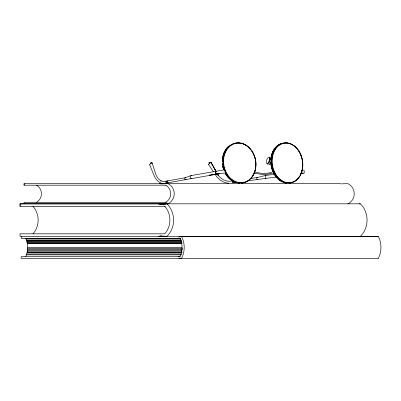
<?xml version="1.0" encoding="UTF-8"?>
<svg xmlns="http://www.w3.org/2000/svg" width="401" height="401" viewBox="0 0 401 401"><rect width="100%" height="100%" fill="white"/><g stroke="black" fill="none" stroke-linecap="round" stroke-linejoin="round"><path stroke-width="0.6" d="M266.058 178.33L248.214 180.786M271.046 161.844L271.181 157.804A20.205 15.358 80.3 0 1 272.399 152.966M191.788 178.465L167.839 182.886M25.759 256.55C28.326 250.851 28.326 244.074 25.759 238.379M216.781 173.999L216.334 173.994L216.59 173.894M216.339 173.994L215.979 174.004M301.362 172.35L301.838 170.089M152.089 163.483L152.149 163.062L151.598 162.616M269.938 163.072L269.763 163.433M150.49 163.072L150.33 163.423L150.871 162.891M209.382 162.621L209.071 163.022M254.419 172.149L254.495 171.803A0.506 0.271 -63.2 0 0 254.424 171.658M209.212 162.761L209.693 162.475M270.444 160.004C269.512 160.159 271.788 158.235 270.66 159.763M378.258 258.565C381.822 251.743 381.822 243.181 378.258 236.359L20.05 236.359L20.05 233.818L164.726 233.818C171.638 226.279 171.638 213.898 164.726 206.36M270.875 162.956L271.743 162.891M215.638 171.247L215.868 174.089L215.698 171.237M150.435 163.438L150.42 163.142M209.192 162.976L209.467 162.56M167.277 182.3C166.761 183.112 166.114 181.412 167.016 181.543M267.683 157.954L266.715 159.864L266.279 162.58M269.477 164.631C268.7 165.317 268.84 163.307 269.492 164.235M274.665 174.265L265.352 175.498L265.477 178.4L276.469 177.127M150.375 163.438L150.616 163.137L150.36 163.212M209.121 163.006L209.683 162.54M32.957 233.818C39.864 226.279 39.864 213.898 32.957 206.36M360.364 236.359C369.276 227.698 369.276 212.48 360.364 203.818L166.916 203.818L159.954 204.264L158.375 203.818M268.234 157.829L268.966 157.187L269.467 157.443C269.813 159.688 268.996 162.4 267.231 163.869L266.61 163.162M209.041 163.012L209.593 162.661M209.267 162.926L209.297 162.691M233.417 182.164C232.064 179.668 233.743 184.249 233.121 181.287M150.305 163.392L150.591 163.372M225.562 173.052L225.212 173.377L226.024 173.011M36.491 202.289C43.097 198.58 43.097 188.901 36.491 185.192M165.718 202.289C172.32 198.58 172.32 188.901 165.718 185.192M347.842 203.873C356.344 199.758 356.344 187.723 347.842 183.608L341.652 183.858M178.014 238.379L179.057 237.973L180.104 238.379M181.347 236.359L180.129 236.866L178.911 236.359M180.104 256.55L179.057 256.951L178.014 256.55M178.911 258.565L180.129 258.064L181.347 258.565M209.086 162.896L209.442 162.801M150.305 163.342L150.616 163.137L150.32 163.282M181.513 258.565C185.082 251.743 185.082 243.181 181.513 236.359M255.001 157.613L255.723 162.886A20.205 16.23 79.4 0 1 255.773 165.217M210.385 162.46L211.106 162.485L216.089 171.608L210.986 162.465L209.568 163.307L208.57 164.475L213.297 171.633M225.828 173.097L224.801 170.245L224.254 170.154M272.023 172.44L264.064 173.763L255.923 172.41L254.364 171.623M272.444 173.347L264.048 174.761L255.627 173.377L253.973 172.54M219.903 173.427L218.194 173.924M269.457 160.114L269.973 159.954L269.412 162.114L268.896 162.275M151.262 162.801L152.054 162.936M151.879 162.876L150.395 163.583L149.688 164.816L154.596 176.836C156.5 180.214 159.503 183.397 163.628 183.608M158.375 236.359L161.207 235.918M208.811 164.29L208.485 164.23M257.131 177.583L265.352 175.498M270.976 159.232L270.74 159.127M166.43 181.097L163.583 181.608L160.826 180.836L161.197 181.011L158.52 178.991L156.335 175.849L152.149 163.062M167.297 180.946L185.267 177.743L190.921 175.608L222.926 170.094M210.299 175.016L209.162 175.217L214.269 174.555A3.789 0.326 -3.9 0 0 216.259 174.31L218.064 173.964L216.811 174.034M211.432 174.816L212.57 174.61M213.708 174.41L214.841 174.204M218.144 173.618L219.177 173.433M300.956 173.768L304.274 173.072L304.123 170.325L303.402 170.094M216.43 174.199L216.981 173.864L218.345 173.929M232.089 180.901C226.46 182.38 220.134 179.006 217.342 173.813M251.146 178.37L257.287 177.558M234.099 182.655L235.327 182.495M21.313 236.359L21.313 238.379L180.129 238.379C182.696 244.074 182.696 250.851 180.129 256.55L21.313 256.55L21.098 258.364L378.283 258.55M255.632 162.966L255.928 162.911L255.607 162.891M359.206 203.893L360.364 203.818M217.192 173.999L215.833 174.144M270.67 162.24L270.119 162.149L270.896 162.164M215.748 171.187L216.395 171.387M163.433 183.608L24.07 183.608L24.07 185.192L166.024 185.192M164.646 183.643L239.628 183.608M241.497 183.608L287.061 183.608M288.931 183.608L339.487 183.608L341.03 183.884M166.876 202.289L24.07 202.289L24.07 203.873M165.889 203.818L20.05 203.818L20.05 206.36L165.342 206.36M159.954 204.264L165.588 204.264M181.538 236.374L378.283 236.374M25.98 238.851L180.886 238.851M26.436 240.099L181.347 240.099M26.591 240.515L180.876 240.515M26.712 240.941L181.618 240.941M26.952 241.793L181.237 241.793M27.073 242.219L181.979 242.219M27.248 243.081L182.154 243.081M27.333 243.517L181.613 243.517M27.699 247.462L181.979 247.462M27.644 248.785L182.55 248.785M27.629 249.227L182.535 249.227M27.474 250.54L181.753 250.54M27.248 251.843L182.154 251.843M27.158 252.274L182.069 252.274M27.073 252.71L181.979 252.71M26.712 253.988L181.618 253.988M26.436 254.83L181.347 254.83M301.181 173.167L303.296 173.011M265.382 175.493L265.883 175.718M269.302 157.337L269.803 157.593C270.149 159.834 269.332 162.55 267.562 164.014L267.061 163.758M159.954 235.918L166.916 236.359C175.823 227.698 175.823 212.48 166.916 203.818M301.001 173.377L301.336 173.267L300.961 172.956M268.49 162.891L268.84 162.861L268.515 162.636M159.498 183.608L161.047 183.884L167.859 183.608C176.36 187.723 176.36 199.758 167.859 203.873L161.047 203.598L159.498 203.873L20.12 203.873L20.12 206.36M228.886 183.302L224.465 182.445L220.319 180.209L216.65 176.686L214.976 174.159M217.462 173.818L217.954 173.748M271.292 157.834L271.016 157.658L271.978 157.763M210.585 162.204L210.986 162.465M225.332 173.082L221.803 173.242L191.683 178.605C190.149 179.222 190.194 174.455 191.613 175.803M149.688 164.816L149.658 164.58M211.137 162.58L216.159 171.673M208.515 164.32L208.715 164.585L208.62 164.039M24.13 183.643L24.13 185.192M248.74 180.32A20.205 16.23 79.4 0 1 226.61 174.229A20.205 16.23 79.4 0 1 228.324 147.142A20.205 16.23 79.4 0 1 250.685 149.553M251.362 150.445A20.205 16.23 79.4 0 1 252.58 152.36M252.856 152.856A20.205 16.23 79.4 0 1 254.65 157.137M255.522 168.089A20.205 16.23 79.4 0 1 251.908 177.112M238.951 183.112A20.205 16.23 79.4 0 1 237.723 182.946M231.828 180.505A20.205 16.23 79.4 0 1 226.851 175.593M226.219 174.656A20.205 16.23 79.4 0 1 225.357 173.182M223.933 170.014A20.205 16.23 79.4 0 1 222.856 166.064M222.665 164.896A20.205 16.23 79.4 0 1 222.485 163.152M222.43 161.408A20.205 16.23 79.4 0 1 222.69 157.949M223.282 155.187A20.205 16.23 79.4 0 1 226.304 148.926M226.655 148.47A20.205 16.23 79.4 0 1 228.615 146.415M299.632 176.27A20.205 15.358 80.3 0 1 282.941 181.733A20.205 15.358 80.3 0 1 271.657 162.886L271.828 157.693A20.205 15.358 80.3 0 1 295.868 147.488M297.081 148.816A20.205 15.358 80.3 0 1 299.211 151.874M299.818 152.992A20.205 15.358 80.3 0 1 301.692 157.839M301.838 158.405A20.205 15.358 80.3 0 1 302.098 159.548M302.309 160.711A20.205 15.358 80.3 0 1 302.524 162.46M302.399 168.24A20.205 15.358 80.3 0 1 300.209 175.252M286.675 183.097A20.205 15.358 80.3 0 1 284.926 182.796M282.088 181.743A20.205 15.358 80.3 0 1 280.981 181.137M279.462 180.094A20.205 15.358 80.3 0 1 278.57 179.357M276.5 177.222A20.205 15.358 80.3 0 1 275.382 175.758M274.695 174.711A20.205 15.358 80.3 0 1 271.011 162.996M272.62 152.41A20.205 15.358 80.3 0 1 274.575 148.816M274.951 148.305A20.205 15.358 80.3 0 1 277.091 146.024M278.53 144.946A20.205 15.358 80.3 0 1 280.615 143.859M273.487 171.648A0.506 0.306 62.1 0 1 273.913 171.803L274.094 172.265A0.506 0.306 62.1 0 1 273.918 172.54M287.091 183.172A20.205 15.358 80.3 0 1 284.765 182.821M283.617 182.485A20.205 15.358 80.3 0 1 270.845 163.027M270.845 159.533A20.205 15.358 80.3 0 1 274.409 148.846M274.79 148.33A20.205 15.358 80.3 0 1 280.449 143.884M279.697 180.265A19.955 15.168 80.3 0 1 278.369 179.207M276.319 177.097A19.955 15.168 80.3 0 1 270.901 163.052M270.896 159.603A19.955 15.168 80.3 0 1 274.419 149.047M235.753 182.525A20.205 16.23 79.4 0 1 225.207 173.212M223.788 170.039A20.205 16.23 79.4 0 1 222.339 163.182M222.284 161.433A20.205 16.23 79.4 0 1 229.322 145.748M228.911 178.084A19.955 16.03 79.4 0 1 226.926 175.773M226.214 174.741A19.955 16.03 79.4 0 1 225.247 173.112M223.843 169.979A19.955 16.03 79.4 0 1 222.781 166.079M222.59 164.926A19.955 16.03 79.4 0 1 222.415 163.202M222.36 161.478A19.955 16.03 79.4 0 1 223.903 153.272M224.134 152.721A19.955 16.03 79.4 0 1 224.645 151.638M226.891 148.265A19.955 16.03 79.4 0 1 227.653 147.438M233.402 182.26A1.008 0.601 82.5 0 1 232.49 182.565A1.008 0.601 82.5 0 1 232.42 180.976M257.718 179.447A1.013 0.601 82.5 0 1 256.896 179.112A1.013 0.601 82.5 0 1 256.911 177.773A1.013 0.601 82.5 0 1 257.738 177.874M234.59 182.179A1.013 0.601 82.5 0 1 233.858 182.57A1.013 0.601 82.5 0 1 233.427 181.362M186.149 179.422A1.013 0.792 79.9 0 1 185.077 179.483A1.013 0.792 79.9 0 1 184.846 178.139A1.013 0.792 79.9 0 1 185.874 177.844M168.179 182.625A1.013 0.792 79.9 0 1 167.107 182.686A1.013 0.792 79.9 0 1 166.876 181.337A1.013 0.792 79.9 0 1 167.904 181.046M167.327 182.65A1.008 0.787 79.9 0 1 166.179 182.846A1.008 0.787 79.9 0 1 166.029 181.372A1.008 0.787 79.9 0 1 167.202 181.437M166.57 181.904C166.485 182.801 167.924 182.315 166.756 182.42C166.149 181.869 167.402 181.051 166.57 181.904M218.139 175.367L217.267 173.768L218.139 175.367M273.206 152.826A20.205 15.358 80.3 0 0 288.635 183.021A20.205 15.358 80.3 0 0 299.983 152.961A20.205 15.358 80.3 0 0 273.206 152.826M273.572 152.921A19.955 15.173 80.3 0 0 288.81 182.741A19.955 15.173 80.3 0 0 300.018 153.052A19.955 15.173 80.3 0 0 273.572 152.921M224.73 152.961A20.205 16.23 79.4 0 0 240.911 183.021A20.205 16.23 79.4 0 0 253.006 152.826A20.205 16.23 79.4 0 0 224.73 152.961M225.091 153.052A19.955 16.03 79.4 0 0 241.071 182.741A19.955 16.03 79.4 0 0 253.016 152.921A19.955 16.03 79.4 0 0 225.091 153.052"/></g></svg>
